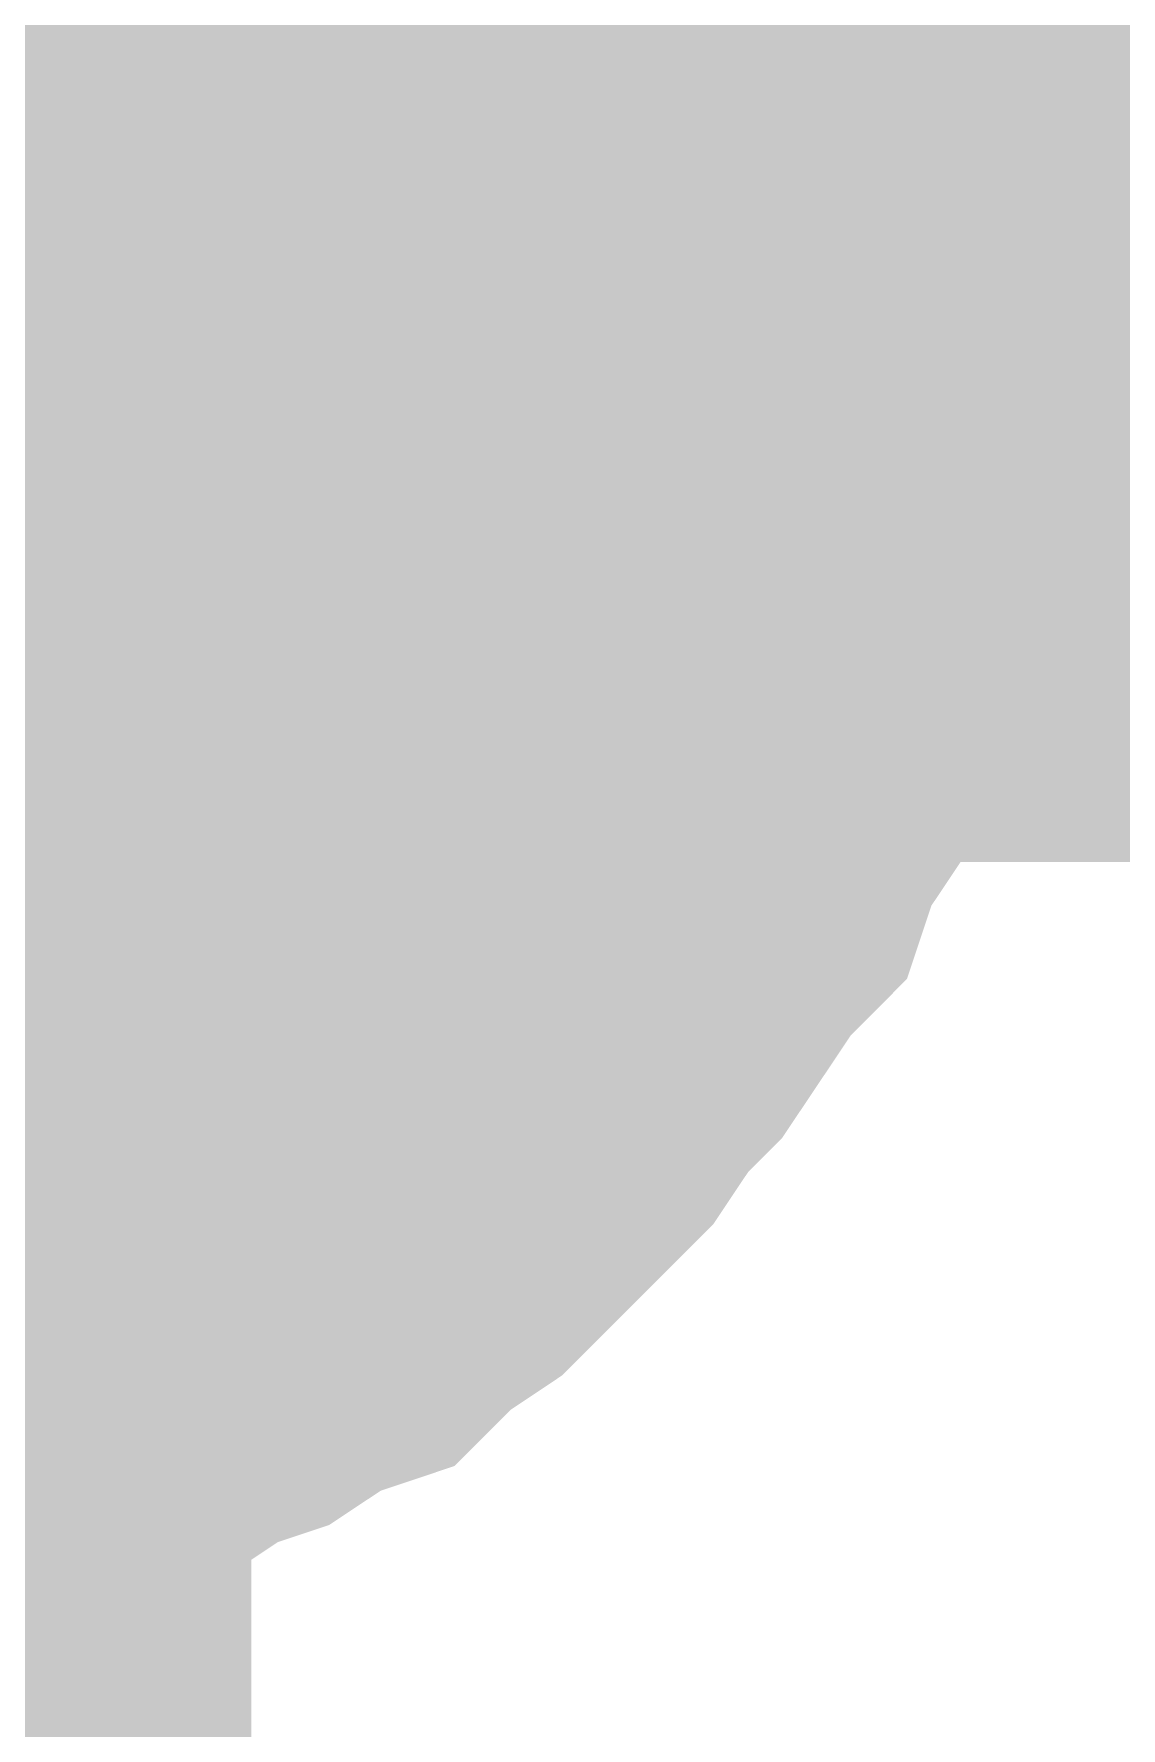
# Model space of a CAD drawing. Header units: inches. Extents: x 0 to 841, y 0 to 594.
# Drawn here: x 207.753 to 208.467, y 304.053 to 305.164 of the extents above; entities that cross this region are included whole.
import ezdxf

# ---------------------------------------------------------------- set-up
doc = ezdxf.new("R2010")
doc.units = ezdxf.units.IN
doc.layers.add('Sheet', color=255, linetype='Continuous')

msp = doc.modelspace()

# ---------------------------------------------------------------- linework, layer by layer
at = {"layer": 'Sheet'}
for points in [[(207.5214, 309.9926, 0.7493, 0.7493, 0), (207.5214, 304.9955, 0.7493, 0.7493, 0)], [(207.9144, 305.3211, 0.2997, 0.2997, 0), (207.9256, 305.2987, 0.2997, 0.2997, 0), (207.9368, 305.2762, 0.2997, 0.2997, 0), (207.9593, 305.2537, 0.2997, 0.2997, 0), (207.9705, 305.2425, 0.2997, 0.2997, 0), (207.9818, 305.2201, 0.2997, 0.2997, 0), (207.9818, 305.1976, 0.2997, 0.2997, 0), (207.993, 305.1751, 0.2997, 0.2997, 0), (208.0042, 305.1414, 0.2997, 0.2997, 0), (208.0154, 305.119, 0.2997, 0.2997, 0), (208.0154, 305.0965, 0.2997, 0.2997, 0), (208.0154, 305.0741, 0.2997, 0.2997, 0), (208.0267, 305.0516, 0.2997, 0.2997, 0), (208.0267, 305.0179, 0.2997, 0.2997, 0), (208.0267, 304.9955, 0.2997, 0.2997, 0)], [(207.9144, 305.3211, 0.2997, 0.2997, 0), (207.9256, 305.2987, 0.2997, 0.2997, 0), (207.9368, 305.2762, 0.2997, 0.2997, 0), (207.9593, 305.2537, 0.2997, 0.2997, 0), (207.9705, 305.2425, 0.2997, 0.2997, 0), (207.9818, 305.2201, 0.2997, 0.2997, 0), (207.9818, 305.1976, 0.2997, 0.2997, 0), (207.993, 305.1751, 0.2997, 0.2997, 0), (208.0042, 305.1414, 0.2997, 0.2997, 0), (208.0154, 305.119, 0.2997, 0.2997, 0), (208.0154, 305.0965, 0.2997, 0.2997, 0), (208.0154, 305.0741, 0.2997, 0.2997, 0), (208.0267, 305.0516, 0.2997, 0.2997, 0), (208.0267, 305.0179, 0.2997, 0.2997, 0), (208.0267, 304.9955, 0.2997, 0.2997, 0)], [(207.9144, 305.3211, 0.2997, 0.2997, 0), (207.9256, 305.2987, 0.2997, 0.2997, 0), (207.9368, 305.2762, 0.2997, 0.2997, 0), (207.9593, 305.2537, 0.2997, 0.2997, 0), (207.9705, 305.2425, 0.2997, 0.2997, 0), (207.9818, 305.2201, 0.2997, 0.2997, 0), (207.9818, 305.1976, 0.2997, 0.2997, 0), (207.993, 305.1751, 0.2997, 0.2997, 0), (208.0042, 305.1414, 0.2997, 0.2997, 0), (208.0154, 305.119, 0.2997, 0.2997, 0), (208.0154, 305.0965, 0.2997, 0.2997, 0), (208.0154, 305.0741, 0.2997, 0.2997, 0), (208.0267, 305.0516, 0.2997, 0.2997, 0), (208.0267, 305.0179, 0.2997, 0.2997, 0), (208.0267, 304.9955, 0.2997, 0.2997, 0)], [(208.2063, 305.3211, 0.2997, 0.2997, 0), (208.2288, 305.2874, 0.2997, 0.2997, 0), (208.24, 305.2537, 0.2997, 0.2997, 0), (208.2513, 305.2201, 0.2997, 0.2997, 0), (208.2625, 305.1864, 0.2997, 0.2997, 0), (208.2737, 305.1527, 0.2997, 0.2997, 0), (208.2737, 305.1078, 0.2997, 0.2997, 0), (208.2849, 305.0741, 0.2997, 0.2997, 0), (208.2849, 305.0292, 0.2997, 0.2997, 0), (208.2849, 304.9955, 0.2997, 0.2997, 0)], [(208.2063, 305.3211, 0.2997, 0.2997, 0), (208.2288, 305.2874, 0.2997, 0.2997, 0), (208.24, 305.2537, 0.2997, 0.2997, 0), (208.2513, 305.2201, 0.2997, 0.2997, 0), (208.2625, 305.1864, 0.2997, 0.2997, 0), (208.2737, 305.1527, 0.2997, 0.2997, 0), (208.2737, 305.1078, 0.2997, 0.2997, 0), (208.2849, 305.0741, 0.2997, 0.2997, 0), (208.2849, 305.0292, 0.2997, 0.2997, 0), (208.2849, 304.9955, 0.2997, 0.2997, 0)], [(208.2063, 305.3211, 0.2997, 0.2997, 0), (208.2288, 305.2874, 0.2997, 0.2997, 0), (208.24, 305.2537, 0.2997, 0.2997, 0), (208.2513, 305.2201, 0.2997, 0.2997, 0), (208.2625, 305.1864, 0.2997, 0.2997, 0), (208.2737, 305.1527, 0.2997, 0.2997, 0), (208.2737, 305.1078, 0.2997, 0.2997, 0), (208.2849, 305.0741, 0.2997, 0.2997, 0), (208.2849, 305.0292, 0.2997, 0.2997, 0), (208.2849, 304.9955, 0.2997, 0.2997, 0)], [(208.2063, 305.3211, 0.2997, 0.2997, 0), (208.2288, 305.2874, 0.2997, 0.2997, 0), (208.24, 305.2537, 0.2997, 0.2997, 0), (208.2513, 305.2201, 0.2997, 0.2997, 0), (208.2625, 305.1864, 0.2997, 0.2997, 0), (208.2737, 305.1527, 0.2997, 0.2997, 0), (208.2737, 305.1078, 0.2997, 0.2997, 0), (208.2849, 305.0741, 0.2997, 0.2997, 0), (208.2849, 305.0292, 0.2997, 0.2997, 0), (208.2849, 304.9955, 0.2997, 0.2997, 0)], [(202.5133, 304.9955, 0.7493, 0.7493, 0), (207.5214, 304.9955, 0.7493, 0.7493, 0), (207.5214, 299.9983, 0.7493, 0.7493, 0)], [(207.5214, 304.9955, 0.7493, 0.7493, 0), (212.5182, 304.9955, 0.7493, 0.7493, 0)], [(207.9818, 305.2201, 0.0991, 0.0991, 0), (207.9818, 305.1976, 0.0991, 0.0991, 0), (207.993, 305.1751, 0.0991, 0.0991, 0), (208.0042, 305.1414, 0.0991, 0.0991, 0), (208.0154, 305.119, 0.0991, 0.0991, 0), (208.0154, 305.0965, 0.0991, 0.0991, 0), (208.0154, 305.0741, 0.0991, 0.0991, 0), (208.0267, 305.0516, 0.0991, 0.0991, 0), (208.0267, 305.0179, 0.0991, 0.0991, 0), (208.0267, 304.9955, 0.0991, 0.0991, 0)], [(207.9818, 305.2201, 0.0991, 0.0991, 0), (207.9818, 305.1976, 0.0991, 0.0991, 0), (207.993, 305.1751, 0.0991, 0.0991, 0), (208.0042, 305.1414, 0.0991, 0.0991, 0), (208.0154, 305.119, 0.0991, 0.0991, 0), (208.0154, 305.0965, 0.0991, 0.0991, 0), (208.0154, 305.0741, 0.0991, 0.0991, 0), (208.0267, 305.0516, 0.0991, 0.0991, 0), (208.0267, 305.0179, 0.0991, 0.0991, 0), (208.0267, 304.9955, 0.0991, 0.0991, 0)], [(207.9818, 305.2201, 0.0991, 0.0991, 0), (207.9818, 305.1976, 0.0991, 0.0991, 0), (207.993, 305.1751, 0.0991, 0.0991, 0), (208.0042, 305.1414, 0.0991, 0.0991, 0), (208.0154, 305.119, 0.0991, 0.0991, 0), (208.0154, 305.0965, 0.0991, 0.0991, 0), (208.0154, 305.0741, 0.0991, 0.0991, 0), (208.0267, 305.0516, 0.0991, 0.0991, 0), (208.0267, 305.0179, 0.0991, 0.0991, 0), (208.0267, 304.9955, 0.0991, 0.0991, 0)], [(208.2513, 305.2201, 0.0991, 0.0991, 0), (208.2625, 305.1864, 0.0991, 0.0991, 0), (208.2737, 305.1527, 0.0991, 0.0991, 0), (208.2737, 305.1078, 0.0991, 0.0991, 0), (208.2849, 305.0741, 0.0991, 0.0991, 0), (208.2849, 305.0292, 0.0991, 0.0991, 0), (208.2849, 304.9955, 0.0991, 0.0991, 0)], [(208.2513, 305.2201, 0.0991, 0.0991, 0), (208.2625, 305.1864, 0.0991, 0.0991, 0), (208.2737, 305.1527, 0.0991, 0.0991, 0), (208.2737, 305.1078, 0.0991, 0.0991, 0), (208.2849, 305.0741, 0.0991, 0.0991, 0), (208.2849, 305.0292, 0.0991, 0.0991, 0), (208.2849, 304.9955, 0.0991, 0.0991, 0)], [(208.2513, 305.2201, 0.0991, 0.0991, 0), (208.2625, 305.1864, 0.0991, 0.0991, 0), (208.2737, 305.1527, 0.0991, 0.0991, 0), (208.2737, 305.1078, 0.0991, 0.0991, 0), (208.2849, 305.0741, 0.0991, 0.0991, 0), (208.2849, 305.0292, 0.0991, 0.0991, 0), (208.2849, 304.9955, 0.0991, 0.0991, 0)], [(208.2513, 305.2201, 0.0991, 0.0991, 0), (208.2625, 305.1864, 0.0991, 0.0991, 0), (208.2737, 305.1527, 0.0991, 0.0991, 0), (208.2737, 305.1078, 0.0991, 0.0991, 0), (208.2849, 305.0741, 0.0991, 0.0991, 0), (208.2849, 305.0292, 0.0991, 0.0991, 0), (208.2849, 304.9955, 0.0991, 0.0991, 0)], [(212.5182, 304.9955, 0.2997, 0.2997, 0), (207.5214, 304.9955, 0.2997, 0.2997, 0)], [(208.2849, 304.9955, 0.2997, 0.2997, 0), (208.2849, 304.9505, 0.2997, 0.2997, 0), (208.2849, 304.9169, 0.2997, 0.2997, 0), (208.2737, 304.8832, 0.2997, 0.2997, 0), (208.2737, 304.8382, 0.2997, 0.2997, 0), (208.2625, 304.8046, 0.2997, 0.2997, 0), (208.2513, 304.7709, 0.2997, 0.2997, 0), (208.24, 304.726, 0.2997, 0.2997, 0), (208.2288, 304.6923, 0.2997, 0.2997, 0), (208.2063, 304.6586, 0.2997, 0.2997, 0), (208.1951, 304.6249, 0.2997, 0.2997, 0), (208.1727, 304.6024, 0.2997, 0.2997, 0), (208.1502, 304.5687, 0.2997, 0.2997, 0), (208.1277, 304.5351, 0.2997, 0.2997, 0), (208.1053, 304.5126, 0.2997, 0.2997, 0), (208.0828, 304.4789, 0.2997, 0.2997, 0), (208.0604, 304.4564, 0.2997, 0.2997, 0), (208.0379, 304.434, 0.2997, 0.2997, 0), (208.0042, 304.4003, 0.2997, 0.2997, 0), (207.9705, 304.3778, 0.2997, 0.2997, 0), (207.9481, 304.3554, 0.2997, 0.2997, 0), (207.9144, 304.3441, 0.2997, 0.2997, 0), (207.8807, 304.3217, 0.2997, 0.2997, 0), (207.847, 304.3105, 0.2997, 0.2997, 0), (207.8133, 304.288, 0.2997, 0.2997, 0), (207.7796, 304.2768, 0.2997, 0.2997, 0), (207.746, 304.2655, 0.2997, 0.2997, 0), (207.7123, 304.2543, 0.2997, 0.2997, 0), (207.6786, 304.2431, 0.2997, 0.2997, 0), (207.6337, 304.2431, 0.2997, 0.2997, 0), (207.6, 304.2319, 0.2997, 0.2997, 0)], [(208.2849, 304.9955, 0.2997, 0.2997, 0), (208.2849, 304.9505, 0.2997, 0.2997, 0), (208.2849, 304.9169, 0.2997, 0.2997, 0), (208.2737, 304.8832, 0.2997, 0.2997, 0), (208.2737, 304.8382, 0.2997, 0.2997, 0), (208.2625, 304.8046, 0.2997, 0.2997, 0), (208.2513, 304.7709, 0.2997, 0.2997, 0), (208.24, 304.726, 0.2997, 0.2997, 0), (208.2288, 304.6923, 0.2997, 0.2997, 0), (208.2063, 304.6586, 0.2997, 0.2997, 0), (208.1951, 304.6249, 0.2997, 0.2997, 0), (208.1727, 304.6024, 0.2997, 0.2997, 0), (208.1502, 304.5687, 0.2997, 0.2997, 0), (208.1277, 304.5351, 0.2997, 0.2997, 0), (208.1053, 304.5126, 0.2997, 0.2997, 0), (208.0828, 304.4789, 0.2997, 0.2997, 0), (208.0604, 304.4564, 0.2997, 0.2997, 0), (208.0379, 304.434, 0.2997, 0.2997, 0), (208.0042, 304.4003, 0.2997, 0.2997, 0), (207.9705, 304.3778, 0.2997, 0.2997, 0), (207.9481, 304.3554, 0.2997, 0.2997, 0), (207.9144, 304.3441, 0.2997, 0.2997, 0), (207.8807, 304.3217, 0.2997, 0.2997, 0), (207.847, 304.3105, 0.2997, 0.2997, 0), (207.8133, 304.288, 0.2997, 0.2997, 0), (207.7796, 304.2768, 0.2997, 0.2997, 0), (207.746, 304.2655, 0.2997, 0.2997, 0), (207.7123, 304.2543, 0.2997, 0.2997, 0), (207.6786, 304.2431, 0.2997, 0.2997, 0), (207.6337, 304.2431, 0.2997, 0.2997, 0), (207.6, 304.2319, 0.2997, 0.2997, 0)], [(208.2849, 304.9955, 0.2997, 0.2997, 0), (208.2849, 304.9505, 0.2997, 0.2997, 0), (208.2849, 304.9169, 0.2997, 0.2997, 0), (208.2737, 304.8832, 0.2997, 0.2997, 0), (208.2737, 304.8382, 0.2997, 0.2997, 0), (208.2625, 304.8046, 0.2997, 0.2997, 0), (208.2513, 304.7709, 0.2997, 0.2997, 0), (208.24, 304.726, 0.2997, 0.2997, 0), (208.2288, 304.6923, 0.2997, 0.2997, 0), (208.2063, 304.6586, 0.2997, 0.2997, 0), (208.1951, 304.6249, 0.2997, 0.2997, 0), (208.1727, 304.6024, 0.2997, 0.2997, 0), (208.1502, 304.5687, 0.2997, 0.2997, 0), (208.1277, 304.5351, 0.2997, 0.2997, 0), (208.1053, 304.5126, 0.2997, 0.2997, 0), (208.0828, 304.4789, 0.2997, 0.2997, 0), (208.0604, 304.4564, 0.2997, 0.2997, 0), (208.0379, 304.434, 0.2997, 0.2997, 0), (208.0042, 304.4003, 0.2997, 0.2997, 0), (207.9705, 304.3778, 0.2997, 0.2997, 0), (207.9481, 304.3554, 0.2997, 0.2997, 0), (207.9144, 304.3441, 0.2997, 0.2997, 0), (207.8807, 304.3217, 0.2997, 0.2997, 0), (207.847, 304.3105, 0.2997, 0.2997, 0), (207.8133, 304.288, 0.2997, 0.2997, 0), (207.7796, 304.2768, 0.2997, 0.2997, 0), (207.746, 304.2655, 0.2997, 0.2997, 0), (207.7123, 304.2543, 0.2997, 0.2997, 0), (207.6786, 304.2431, 0.2997, 0.2997, 0), (207.6337, 304.2431, 0.2997, 0.2997, 0), (207.6, 304.2319, 0.2997, 0.2997, 0)], [(208.2849, 304.9955, 0.2997, 0.2997, 0), (208.2849, 304.9505, 0.2997, 0.2997, 0), (208.2849, 304.9169, 0.2997, 0.2997, 0), (208.2737, 304.8832, 0.2997, 0.2997, 0), (208.2737, 304.8382, 0.2997, 0.2997, 0), (208.2625, 304.8046, 0.2997, 0.2997, 0), (208.2513, 304.7709, 0.2997, 0.2997, 0), (208.24, 304.726, 0.2997, 0.2997, 0), (208.2288, 304.6923, 0.2997, 0.2997, 0), (208.2063, 304.6586, 0.2997, 0.2997, 0), (208.1951, 304.6249, 0.2997, 0.2997, 0), (208.1727, 304.6024, 0.2997, 0.2997, 0), (208.1502, 304.5687, 0.2997, 0.2997, 0), (208.1277, 304.5351, 0.2997, 0.2997, 0), (208.1053, 304.5126, 0.2997, 0.2997, 0), (208.0828, 304.4789, 0.2997, 0.2997, 0), (208.0604, 304.4564, 0.2997, 0.2997, 0), (208.0379, 304.434, 0.2997, 0.2997, 0), (208.0042, 304.4003, 0.2997, 0.2997, 0), (207.9705, 304.3778, 0.2997, 0.2997, 0), (207.9481, 304.3554, 0.2997, 0.2997, 0), (207.9144, 304.3441, 0.2997, 0.2997, 0), (207.8807, 304.3217, 0.2997, 0.2997, 0), (207.847, 304.3105, 0.2997, 0.2997, 0), (207.8133, 304.288, 0.2997, 0.2997, 0), (207.7796, 304.2768, 0.2997, 0.2997, 0), (207.746, 304.2655, 0.2997, 0.2997, 0), (207.7123, 304.2543, 0.2997, 0.2997, 0), (207.6786, 304.2431, 0.2997, 0.2997, 0), (207.6337, 304.2431, 0.2997, 0.2997, 0), (207.6, 304.2319, 0.2997, 0.2997, 0)], [(208.0267, 304.9955, 0.2997, 0.2997, 0), (208.0267, 304.973, 0.2997, 0.2997, 0), (208.0267, 304.9393, 0.2997, 0.2997, 0), (208.0154, 304.9169, 0.2997, 0.2997, 0), (208.0154, 304.8944, 0.2997, 0.2997, 0), (208.0154, 304.8719, 0.2997, 0.2997, 0), (208.0042, 304.8495, 0.2997, 0.2997, 0), (207.993, 304.8158, 0.2997, 0.2997, 0), (207.9818, 304.7933, 0.2997, 0.2997, 0), (207.9818, 304.7709, 0.2997, 0.2997, 0), (207.9705, 304.7484, 0.2997, 0.2997, 0), (207.9593, 304.7372, 0.2997, 0.2997, 0), (207.9368, 304.7147, 0.2997, 0.2997, 0), (207.9256, 304.6923, 0.2997, 0.2997, 0), (207.9144, 304.6698, 0.2997, 0.2997, 0), (207.8919, 304.6586, 0.2997, 0.2997, 0), (207.8807, 304.6361, 0.2997, 0.2997, 0), (207.8582, 304.6249, 0.2997, 0.2997, 0), (207.847, 304.6024, 0.2997, 0.2997, 0), (207.8246, 304.5912, 0.2997, 0.2997, 0), (207.8021, 304.58, 0.2997, 0.2997, 0), (207.7796, 304.5575, 0.2997, 0.2997, 0), (207.7684, 304.5463, 0.2997, 0.2997, 0), (207.746, 304.5351, 0.2997, 0.2997, 0), (207.7235, 304.5351, 0.2997, 0.2997, 0), (207.701, 304.5238, 0.2997, 0.2997, 0), (207.6674, 304.5126, 0.2997, 0.2997, 0), (207.6449, 304.5014, 0.2997, 0.2997, 0), (207.6224, 304.5014, 0.2997, 0.2997, 0), (207.6, 304.5014, 0.2997, 0.2997, 0)], [(208.0267, 304.9955, 0.2997, 0.2997, 0), (208.0267, 304.973, 0.2997, 0.2997, 0), (208.0267, 304.9393, 0.2997, 0.2997, 0), (208.0154, 304.9169, 0.2997, 0.2997, 0), (208.0154, 304.8944, 0.2997, 0.2997, 0), (208.0154, 304.8719, 0.2997, 0.2997, 0), (208.0042, 304.8495, 0.2997, 0.2997, 0), (207.993, 304.8158, 0.2997, 0.2997, 0), (207.9818, 304.7933, 0.2997, 0.2997, 0), (207.9818, 304.7709, 0.2997, 0.2997, 0), (207.9705, 304.7484, 0.2997, 0.2997, 0), (207.9593, 304.7372, 0.2997, 0.2997, 0), (207.9368, 304.7147, 0.2997, 0.2997, 0), (207.9256, 304.6923, 0.2997, 0.2997, 0), (207.9144, 304.6698, 0.2997, 0.2997, 0), (207.8919, 304.6586, 0.2997, 0.2997, 0), (207.8807, 304.6361, 0.2997, 0.2997, 0), (207.8582, 304.6249, 0.2997, 0.2997, 0), (207.847, 304.6024, 0.2997, 0.2997, 0), (207.8246, 304.5912, 0.2997, 0.2997, 0), (207.8021, 304.58, 0.2997, 0.2997, 0), (207.7796, 304.5575, 0.2997, 0.2997, 0), (207.7684, 304.5463, 0.2997, 0.2997, 0), (207.746, 304.5351, 0.2997, 0.2997, 0), (207.7235, 304.5351, 0.2997, 0.2997, 0), (207.701, 304.5238, 0.2997, 0.2997, 0), (207.6674, 304.5126, 0.2997, 0.2997, 0), (207.6449, 304.5014, 0.2997, 0.2997, 0), (207.6224, 304.5014, 0.2997, 0.2997, 0), (207.6, 304.5014, 0.2997, 0.2997, 0)], [(208.0267, 304.9955, 0.2997, 0.2997, 0), (208.0267, 304.973, 0.2997, 0.2997, 0), (208.0267, 304.9393, 0.2997, 0.2997, 0), (208.0154, 304.9169, 0.2997, 0.2997, 0), (208.0154, 304.8944, 0.2997, 0.2997, 0), (208.0154, 304.8719, 0.2997, 0.2997, 0), (208.0042, 304.8495, 0.2997, 0.2997, 0), (207.993, 304.8158, 0.2997, 0.2997, 0), (207.9818, 304.7933, 0.2997, 0.2997, 0), (207.9818, 304.7709, 0.2997, 0.2997, 0), (207.9705, 304.7484, 0.2997, 0.2997, 0), (207.9593, 304.7372, 0.2997, 0.2997, 0), (207.9368, 304.7147, 0.2997, 0.2997, 0), (207.9256, 304.6923, 0.2997, 0.2997, 0), (207.9144, 304.6698, 0.2997, 0.2997, 0), (207.8919, 304.6586, 0.2997, 0.2997, 0), (207.8807, 304.6361, 0.2997, 0.2997, 0), (207.8582, 304.6249, 0.2997, 0.2997, 0), (207.847, 304.6024, 0.2997, 0.2997, 0), (207.8246, 304.5912, 0.2997, 0.2997, 0), (207.8021, 304.58, 0.2997, 0.2997, 0), (207.7796, 304.5575, 0.2997, 0.2997, 0), (207.7684, 304.5463, 0.2997, 0.2997, 0), (207.746, 304.5351, 0.2997, 0.2997, 0), (207.7235, 304.5351, 0.2997, 0.2997, 0), (207.701, 304.5238, 0.2997, 0.2997, 0), (207.6674, 304.5126, 0.2997, 0.2997, 0), (207.6449, 304.5014, 0.2997, 0.2997, 0), (207.6224, 304.5014, 0.2997, 0.2997, 0), (207.6, 304.5014, 0.2997, 0.2997, 0)], [(208.0267, 304.9955, 0.2997, 0.2997, 0), (208.0267, 304.9955, 0.2997, 0.2997, 0), (208.0267, 304.9955, 0.2997, 0.2997, 0), (208.0267, 304.9955, 0.2997, 0.2997, 0), (208.0267, 304.9955, 0.2997, 0.2997, 0), (208.0267, 304.9955, 0.2997, 0.2997, 0), (208.0267, 304.9955, 0.2997, 0.2997, 0), (208.0267, 304.9955, 0.2997, 0.2997, 0), (208.0267, 304.9955, 0.2997, 0.2997, 0), (208.0267, 304.9955, 0.2997, 0.2997, 0), (208.0267, 304.9955, 0.2997, 0.2997, 0), (208.0267, 304.9955, 0.2997, 0.2997, 0), (208.0267, 304.9955, 0.2997, 0.2997, 0), (208.0267, 304.9955, 0.2997, 0.2997, 0), (208.0267, 304.9955, 0.2997, 0.2997, 0), (208.0267, 304.9955, 0.2997, 0.2997, 0), (208.0267, 304.9955, 0.2997, 0.2997, 0), (208.0267, 304.9955, 0.2997, 0.2997, 0), (208.0267, 304.9955, 0.2997, 0.2997, 0), (208.0267, 304.9955, 0.2997, 0.2997, 0), (208.0267, 304.9955, 0.2997, 0.2997, 0), (208.0267, 304.9955, 0.2997, 0.2997, 0), (208.0267, 304.9955, 0.2997, 0.2997, 0), (208.0267, 304.9955, 0.2997, 0.2997, 0), (208.0267, 304.9955, 0.2997, 0.2997, 0), (208.0267, 304.9955, 0.2997, 0.2997, 0), (208.0267, 304.9955, 0.2997, 0.2997, 0), (208.0267, 304.9955, 0.2997, 0.2997, 0), (208.0267, 304.9955, 0.2997, 0.2997, 0), (208.0267, 304.9955, 0.2997, 0.2997, 0), (208.0267, 304.9955, 0.2997, 0.2997, 0), (208.0267, 304.9955, 0.2997, 0.2997, 0), (208.0267, 304.9955, 0.2997, 0.2997, 0)], [(208.0267, 304.9955, 0.2997, 0.2997, 0), (208.0267, 304.9955, 0.2997, 0.2997, 0)], [(208.0267, 304.9955, 0.2997, 0.2997, 0), (208.0267, 304.9955, 0.2997, 0.2997, 0), (208.0267, 304.9955, 0.2997, 0.2997, 0), (208.0267, 304.9955, 0.2997, 0.2997, 0), (208.0267, 304.9955, 0.2997, 0.2997, 0), (208.0267, 304.9955, 0.2997, 0.2997, 0), (208.0267, 304.9955, 0.2997, 0.2997, 0), (208.0267, 304.9955, 0.2997, 0.2997, 0), (208.0267, 304.9955, 0.2997, 0.2997, 0), (208.0267, 304.9955, 0.2997, 0.2997, 0), (208.0267, 304.9955, 0.2997, 0.2997, 0), (208.0267, 304.9955, 0.2997, 0.2997, 0), (208.0267, 304.9955, 0.2997, 0.2997, 0), (208.0267, 304.9955, 0.2997, 0.2997, 0), (208.0267, 304.9955, 0.2997, 0.2997, 0), (208.0267, 304.9955, 0.2997, 0.2997, 0), (208.0267, 304.9955, 0.2997, 0.2997, 0), (208.0267, 304.9955, 0.2997, 0.2997, 0), (208.0267, 304.9955, 0.2997, 0.2997, 0), (208.0267, 304.9955, 0.2997, 0.2997, 0), (208.0267, 304.9955, 0.2997, 0.2997, 0), (208.0267, 304.9955, 0.2997, 0.2997, 0), (208.0267, 304.9955, 0.2997, 0.2997, 0), (208.0267, 304.9955, 0.2997, 0.2997, 0), (208.0267, 304.9955, 0.2997, 0.2997, 0), (208.0267, 304.9955, 0.2997, 0.2997, 0), (208.0267, 304.9955, 0.2997, 0.2997, 0), (208.0267, 304.9955, 0.2997, 0.2997, 0), (208.0267, 304.9955, 0.2997, 0.2997, 0), (208.0267, 304.9955, 0.2997, 0.2997, 0), (208.0267, 304.9955, 0.2997, 0.2997, 0), (208.0267, 304.9955, 0.2997, 0.2997, 0), (208.0267, 304.9955, 0.2997, 0.2997, 0)], [(208.0267, 304.9955, 0.2997, 0.2997, 0), (208.0267, 304.9955, 0.2997, 0.2997, 0)], [(208.0267, 304.9955, 0.2997, 0.2997, 0), (208.0267, 304.9955, 0.2997, 0.2997, 0), (208.0267, 304.9955, 0.2997, 0.2997, 0), (208.0267, 304.9955, 0.2997, 0.2997, 0), (208.0267, 304.9955, 0.2997, 0.2997, 0), (208.0267, 304.9955, 0.2997, 0.2997, 0), (208.0267, 304.9955, 0.2997, 0.2997, 0), (208.0267, 304.9955, 0.2997, 0.2997, 0), (208.0267, 304.9955, 0.2997, 0.2997, 0), (208.0267, 304.9955, 0.2997, 0.2997, 0), (208.0267, 304.9955, 0.2997, 0.2997, 0), (208.0267, 304.9955, 0.2997, 0.2997, 0), (208.0267, 304.9955, 0.2997, 0.2997, 0), (208.0267, 304.9955, 0.2997, 0.2997, 0), (208.0267, 304.9955, 0.2997, 0.2997, 0), (208.0267, 304.9955, 0.2997, 0.2997, 0), (208.0267, 304.9955, 0.2997, 0.2997, 0), (208.0267, 304.9955, 0.2997, 0.2997, 0), (208.0267, 304.9955, 0.2997, 0.2997, 0), (208.0267, 304.9955, 0.2997, 0.2997, 0), (208.0267, 304.9955, 0.2997, 0.2997, 0), (208.0267, 304.9955, 0.2997, 0.2997, 0), (208.0267, 304.9955, 0.2997, 0.2997, 0), (208.0267, 304.9955, 0.2997, 0.2997, 0), (208.0267, 304.9955, 0.2997, 0.2997, 0), (208.0267, 304.9955, 0.2997, 0.2997, 0), (208.0267, 304.9955, 0.2997, 0.2997, 0), (208.0267, 304.9955, 0.2997, 0.2997, 0), (208.0267, 304.9955, 0.2997, 0.2997, 0), (208.0267, 304.9955, 0.2997, 0.2997, 0), (208.0267, 304.9955, 0.2997, 0.2997, 0), (208.0267, 304.9955, 0.2997, 0.2997, 0), (208.0267, 304.9955, 0.2997, 0.2997, 0)], [(208.0267, 304.9955, 0.2997, 0.2997, 0), (208.0267, 304.9955, 0.2997, 0.2997, 0)], [(208.2849, 304.9955, 0.2997, 0.2997, 0), (208.2849, 304.9955, 0.2997, 0.2997, 0), (208.2849, 304.9955, 0.2997, 0.2997, 0), (208.2849, 304.9955, 0.2997, 0.2997, 0), (208.2849, 304.9955, 0.2997, 0.2997, 0), (208.2849, 304.9955, 0.2997, 0.2997, 0), (208.2849, 304.9955, 0.2997, 0.2997, 0), (208.2849, 304.9955, 0.2997, 0.2997, 0), (208.2849, 304.9955, 0.2997, 0.2997, 0), (208.2849, 304.9955, 0.2997, 0.2997, 0), (208.2849, 304.9955, 0.2997, 0.2997, 0), (208.2849, 304.9955, 0.2997, 0.2997, 0), (208.2849, 304.9955, 0.2997, 0.2997, 0), (208.2849, 304.9955, 0.2997, 0.2997, 0), (208.2849, 304.9955, 0.2997, 0.2997, 0), (208.2849, 304.9955, 0.2997, 0.2997, 0), (208.2849, 304.9955, 0.2997, 0.2997, 0), (208.2849, 304.9955, 0.2997, 0.2997, 0), (208.2849, 304.9955, 0.2997, 0.2997, 0), (208.2849, 304.9955, 0.2997, 0.2997, 0), (208.2849, 304.9955, 0.2997, 0.2997, 0), (208.2849, 304.9955, 0.2997, 0.2997, 0), (208.2849, 304.9955, 0.2997, 0.2997, 0), (208.2849, 304.9955, 0.2997, 0.2997, 0), (208.2849, 304.9955, 0.2997, 0.2997, 0), (208.2849, 304.9955, 0.2997, 0.2997, 0), (208.2849, 304.9955, 0.2997, 0.2997, 0), (208.2849, 304.9955, 0.2997, 0.2997, 0), (208.2849, 304.9955, 0.2997, 0.2997, 0), (208.2849, 304.9955, 0.2997, 0.2997, 0), (208.2849, 304.9955, 0.2997, 0.2997, 0), (208.2849, 304.9955, 0.2997, 0.2997, 0), (208.2849, 304.9955, 0.2997, 0.2997, 0)], [(208.2849, 304.9955, 0.2997, 0.2997, 0), (208.2849, 304.9955, 0.2997, 0.2997, 0)], [(208.2849, 304.9955, 0.2997, 0.2997, 0), (208.2849, 304.9955, 0.2997, 0.2997, 0), (208.2849, 304.9955, 0.2997, 0.2997, 0), (208.2849, 304.9955, 0.2997, 0.2997, 0), (208.2849, 304.9955, 0.2997, 0.2997, 0), (208.2849, 304.9955, 0.2997, 0.2997, 0), (208.2849, 304.9955, 0.2997, 0.2997, 0), (208.2849, 304.9955, 0.2997, 0.2997, 0), (208.2849, 304.9955, 0.2997, 0.2997, 0), (208.2849, 304.9955, 0.2997, 0.2997, 0), (208.2849, 304.9955, 0.2997, 0.2997, 0), (208.2849, 304.9955, 0.2997, 0.2997, 0), (208.2849, 304.9955, 0.2997, 0.2997, 0), (208.2849, 304.9955, 0.2997, 0.2997, 0), (208.2849, 304.9955, 0.2997, 0.2997, 0), (208.2849, 304.9955, 0.2997, 0.2997, 0), (208.2849, 304.9955, 0.2997, 0.2997, 0), (208.2849, 304.9955, 0.2997, 0.2997, 0), (208.2849, 304.9955, 0.2997, 0.2997, 0), (208.2849, 304.9955, 0.2997, 0.2997, 0), (208.2849, 304.9955, 0.2997, 0.2997, 0), (208.2849, 304.9955, 0.2997, 0.2997, 0), (208.2849, 304.9955, 0.2997, 0.2997, 0), (208.2849, 304.9955, 0.2997, 0.2997, 0), (208.2849, 304.9955, 0.2997, 0.2997, 0), (208.2849, 304.9955, 0.2997, 0.2997, 0), (208.2849, 304.9955, 0.2997, 0.2997, 0), (208.2849, 304.9955, 0.2997, 0.2997, 0), (208.2849, 304.9955, 0.2997, 0.2997, 0), (208.2849, 304.9955, 0.2997, 0.2997, 0), (208.2849, 304.9955, 0.2997, 0.2997, 0), (208.2849, 304.9955, 0.2997, 0.2997, 0), (208.2849, 304.9955, 0.2997, 0.2997, 0)], [(208.2849, 304.9955, 0.2997, 0.2997, 0), (208.2849, 304.9955, 0.2997, 0.2997, 0)], [(208.2849, 304.9955, 0.2997, 0.2997, 0), (208.2849, 304.9955, 0.2997, 0.2997, 0), (208.2849, 304.9955, 0.2997, 0.2997, 0), (208.2849, 304.9955, 0.2997, 0.2997, 0), (208.2849, 304.9955, 0.2997, 0.2997, 0), (208.2849, 304.9955, 0.2997, 0.2997, 0), (208.2849, 304.9955, 0.2997, 0.2997, 0), (208.2849, 304.9955, 0.2997, 0.2997, 0), (208.2849, 304.9955, 0.2997, 0.2997, 0), (208.2849, 304.9955, 0.2997, 0.2997, 0), (208.2849, 304.9955, 0.2997, 0.2997, 0), (208.2849, 304.9955, 0.2997, 0.2997, 0), (208.2849, 304.9955, 0.2997, 0.2997, 0), (208.2849, 304.9955, 0.2997, 0.2997, 0), (208.2849, 304.9955, 0.2997, 0.2997, 0), (208.2849, 304.9955, 0.2997, 0.2997, 0), (208.2849, 304.9955, 0.2997, 0.2997, 0), (208.2849, 304.9955, 0.2997, 0.2997, 0), (208.2849, 304.9955, 0.2997, 0.2997, 0), (208.2849, 304.9955, 0.2997, 0.2997, 0), (208.2849, 304.9955, 0.2997, 0.2997, 0), (208.2849, 304.9955, 0.2997, 0.2997, 0), (208.2849, 304.9955, 0.2997, 0.2997, 0), (208.2849, 304.9955, 0.2997, 0.2997, 0), (208.2849, 304.9955, 0.2997, 0.2997, 0), (208.2849, 304.9955, 0.2997, 0.2997, 0), (208.2849, 304.9955, 0.2997, 0.2997, 0), (208.2849, 304.9955, 0.2997, 0.2997, 0), (208.2849, 304.9955, 0.2997, 0.2997, 0), (208.2849, 304.9955, 0.2997, 0.2997, 0), (208.2849, 304.9955, 0.2997, 0.2997, 0), (208.2849, 304.9955, 0.2997, 0.2997, 0), (208.2849, 304.9955, 0.2997, 0.2997, 0)], [(208.2849, 304.9955, 0.2997, 0.2997, 0), (208.2849, 304.9955, 0.2997, 0.2997, 0)], [(208.2849, 304.9955, 0.2997, 0.2997, 0), (208.2849, 304.9955, 0.2997, 0.2997, 0), (208.2849, 304.9955, 0.2997, 0.2997, 0), (208.2849, 304.9955, 0.2997, 0.2997, 0), (208.2849, 304.9955, 0.2997, 0.2997, 0), (208.2849, 304.9955, 0.2997, 0.2997, 0), (208.2849, 304.9955, 0.2997, 0.2997, 0), (208.2849, 304.9955, 0.2997, 0.2997, 0), (208.2849, 304.9955, 0.2997, 0.2997, 0), (208.2849, 304.9955, 0.2997, 0.2997, 0), (208.2849, 304.9955, 0.2997, 0.2997, 0), (208.2849, 304.9955, 0.2997, 0.2997, 0), (208.2849, 304.9955, 0.2997, 0.2997, 0), (208.2849, 304.9955, 0.2997, 0.2997, 0), (208.2849, 304.9955, 0.2997, 0.2997, 0), (208.2849, 304.9955, 0.2997, 0.2997, 0), (208.2849, 304.9955, 0.2997, 0.2997, 0), (208.2849, 304.9955, 0.2997, 0.2997, 0), (208.2849, 304.9955, 0.2997, 0.2997, 0), (208.2849, 304.9955, 0.2997, 0.2997, 0), (208.2849, 304.9955, 0.2997, 0.2997, 0), (208.2849, 304.9955, 0.2997, 0.2997, 0), (208.2849, 304.9955, 0.2997, 0.2997, 0), (208.2849, 304.9955, 0.2997, 0.2997, 0), (208.2849, 304.9955, 0.2997, 0.2997, 0), (208.2849, 304.9955, 0.2997, 0.2997, 0), (208.2849, 304.9955, 0.2997, 0.2997, 0), (208.2849, 304.9955, 0.2997, 0.2997, 0), (208.2849, 304.9955, 0.2997, 0.2997, 0), (208.2849, 304.9955, 0.2997, 0.2997, 0), (208.2849, 304.9955, 0.2997, 0.2997, 0), (208.2849, 304.9955, 0.2997, 0.2997, 0), (208.2849, 304.9955, 0.2997, 0.2997, 0)], [(208.2849, 304.9955, 0.2997, 0.2997, 0), (208.2849, 304.9955, 0.2997, 0.2997, 0)], [(208.2849, 304.9955, 0.0991, 0.0991, 0), (208.2849, 304.9505, 0.0991, 0.0991, 0), (208.2849, 304.9169, 0.0991, 0.0991, 0), (208.2737, 304.8832, 0.0991, 0.0991, 0), (208.2737, 304.8382, 0.0991, 0.0991, 0), (208.2625, 304.8046, 0.0991, 0.0991, 0), (208.2513, 304.7709, 0.0991, 0.0991, 0), (208.24, 304.726, 0.0991, 0.0991, 0), (208.2288, 304.6923, 0.0991, 0.0991, 0), (208.2063, 304.6586, 0.0991, 0.0991, 0), (208.1951, 304.6249, 0.0991, 0.0991, 0), (208.1727, 304.6024, 0.0991, 0.0991, 0), (208.1502, 304.5687, 0.0991, 0.0991, 0), (208.1277, 304.5351, 0.0991, 0.0991, 0), (208.1053, 304.5126, 0.0991, 0.0991, 0), (208.0828, 304.4789, 0.0991, 0.0991, 0), (208.0604, 304.4564, 0.0991, 0.0991, 0), (208.0379, 304.434, 0.0991, 0.0991, 0), (208.0042, 304.4003, 0.0991, 0.0991, 0), (207.9705, 304.3778, 0.0991, 0.0991, 0), (207.9481, 304.3554, 0.0991, 0.0991, 0), (207.9144, 304.3441, 0.0991, 0.0991, 0), (207.8807, 304.3217, 0.0991, 0.0991, 0), (207.847, 304.3105, 0.0991, 0.0991, 0), (207.8133, 304.288, 0.0991, 0.0991, 0), (207.7796, 304.2768, 0.0991, 0.0991, 0), (207.746, 304.2655, 0.0991, 0.0991, 0), (207.7123, 304.2543, 0.0991, 0.0991, 0), (207.6786, 304.2431, 0.0991, 0.0991, 0)], [(208.2849, 304.9955, 0.0991, 0.0991, 0), (208.2849, 304.9505, 0.0991, 0.0991, 0), (208.2849, 304.9169, 0.0991, 0.0991, 0), (208.2737, 304.8832, 0.0991, 0.0991, 0), (208.2737, 304.8382, 0.0991, 0.0991, 0), (208.2625, 304.8046, 0.0991, 0.0991, 0), (208.2513, 304.7709, 0.0991, 0.0991, 0), (208.24, 304.726, 0.0991, 0.0991, 0), (208.2288, 304.6923, 0.0991, 0.0991, 0), (208.2063, 304.6586, 0.0991, 0.0991, 0), (208.1951, 304.6249, 0.0991, 0.0991, 0), (208.1727, 304.6024, 0.0991, 0.0991, 0), (208.1502, 304.5687, 0.0991, 0.0991, 0), (208.1277, 304.5351, 0.0991, 0.0991, 0), (208.1053, 304.5126, 0.0991, 0.0991, 0), (208.0828, 304.4789, 0.0991, 0.0991, 0), (208.0604, 304.4564, 0.0991, 0.0991, 0), (208.0379, 304.434, 0.0991, 0.0991, 0), (208.0042, 304.4003, 0.0991, 0.0991, 0), (207.9705, 304.3778, 0.0991, 0.0991, 0), (207.9481, 304.3554, 0.0991, 0.0991, 0), (207.9144, 304.3441, 0.0991, 0.0991, 0), (207.8807, 304.3217, 0.0991, 0.0991, 0), (207.847, 304.3105, 0.0991, 0.0991, 0), (207.8133, 304.288, 0.0991, 0.0991, 0), (207.7796, 304.2768, 0.0991, 0.0991, 0), (207.746, 304.2655, 0.0991, 0.0991, 0), (207.7123, 304.2543, 0.0991, 0.0991, 0), (207.6786, 304.2431, 0.0991, 0.0991, 0)], [(208.2849, 304.9955, 0.0991, 0.0991, 0), (208.2849, 304.9505, 0.0991, 0.0991, 0), (208.2849, 304.9169, 0.0991, 0.0991, 0), (208.2737, 304.8832, 0.0991, 0.0991, 0), (208.2737, 304.8382, 0.0991, 0.0991, 0), (208.2625, 304.8046, 0.0991, 0.0991, 0), (208.2513, 304.7709, 0.0991, 0.0991, 0), (208.24, 304.726, 0.0991, 0.0991, 0), (208.2288, 304.6923, 0.0991, 0.0991, 0), (208.2063, 304.6586, 0.0991, 0.0991, 0), (208.1951, 304.6249, 0.0991, 0.0991, 0), (208.1727, 304.6024, 0.0991, 0.0991, 0), (208.1502, 304.5687, 0.0991, 0.0991, 0), (208.1277, 304.5351, 0.0991, 0.0991, 0), (208.1053, 304.5126, 0.0991, 0.0991, 0), (208.0828, 304.4789, 0.0991, 0.0991, 0), (208.0604, 304.4564, 0.0991, 0.0991, 0), (208.0379, 304.434, 0.0991, 0.0991, 0), (208.0042, 304.4003, 0.0991, 0.0991, 0), (207.9705, 304.3778, 0.0991, 0.0991, 0), (207.9481, 304.3554, 0.0991, 0.0991, 0), (207.9144, 304.3441, 0.0991, 0.0991, 0), (207.8807, 304.3217, 0.0991, 0.0991, 0), (207.847, 304.3105, 0.0991, 0.0991, 0), (207.8133, 304.288, 0.0991, 0.0991, 0), (207.7796, 304.2768, 0.0991, 0.0991, 0), (207.746, 304.2655, 0.0991, 0.0991, 0), (207.7123, 304.2543, 0.0991, 0.0991, 0), (207.6786, 304.2431, 0.0991, 0.0991, 0)], [(208.2849, 304.9955, 0.0991, 0.0991, 0), (208.2849, 304.9505, 0.0991, 0.0991, 0), (208.2849, 304.9169, 0.0991, 0.0991, 0), (208.2737, 304.8832, 0.0991, 0.0991, 0), (208.2737, 304.8382, 0.0991, 0.0991, 0), (208.2625, 304.8046, 0.0991, 0.0991, 0), (208.2513, 304.7709, 0.0991, 0.0991, 0), (208.24, 304.726, 0.0991, 0.0991, 0), (208.2288, 304.6923, 0.0991, 0.0991, 0), (208.2063, 304.6586, 0.0991, 0.0991, 0), (208.1951, 304.6249, 0.0991, 0.0991, 0), (208.1727, 304.6024, 0.0991, 0.0991, 0), (208.1502, 304.5687, 0.0991, 0.0991, 0), (208.1277, 304.5351, 0.0991, 0.0991, 0), (208.1053, 304.5126, 0.0991, 0.0991, 0), (208.0828, 304.4789, 0.0991, 0.0991, 0), (208.0604, 304.4564, 0.0991, 0.0991, 0), (208.0379, 304.434, 0.0991, 0.0991, 0), (208.0042, 304.4003, 0.0991, 0.0991, 0), (207.9705, 304.3778, 0.0991, 0.0991, 0), (207.9481, 304.3554, 0.0991, 0.0991, 0), (207.9144, 304.3441, 0.0991, 0.0991, 0), (207.8807, 304.3217, 0.0991, 0.0991, 0), (207.847, 304.3105, 0.0991, 0.0991, 0), (207.8133, 304.288, 0.0991, 0.0991, 0), (207.7796, 304.2768, 0.0991, 0.0991, 0), (207.746, 304.2655, 0.0991, 0.0991, 0), (207.7123, 304.2543, 0.0991, 0.0991, 0), (207.6786, 304.2431, 0.0991, 0.0991, 0)], [(208.0267, 304.9955, 0.0991, 0.0991, 0), (208.0267, 304.973, 0.0991, 0.0991, 0), (208.0267, 304.9393, 0.0991, 0.0991, 0), (208.0154, 304.9169, 0.0991, 0.0991, 0), (208.0154, 304.8944, 0.0991, 0.0991, 0), (208.0154, 304.8719, 0.0991, 0.0991, 0), (208.0042, 304.8495, 0.0991, 0.0991, 0), (207.993, 304.8158, 0.0991, 0.0991, 0), (207.9818, 304.7933, 0.0991, 0.0991, 0), (207.9818, 304.7709, 0.0991, 0.0991, 0), (207.9705, 304.7484, 0.0991, 0.0991, 0), (207.9593, 304.7372, 0.0991, 0.0991, 0), (207.9368, 304.7147, 0.0991, 0.0991, 0), (207.9256, 304.6923, 0.0991, 0.0991, 0), (207.9144, 304.6698, 0.0991, 0.0991, 0), (207.8919, 304.6586, 0.0991, 0.0991, 0), (207.8807, 304.6361, 0.0991, 0.0991, 0), (207.8582, 304.6249, 0.0991, 0.0991, 0), (207.847, 304.6024, 0.0991, 0.0991, 0), (207.8246, 304.5912, 0.0991, 0.0991, 0), (207.8021, 304.58, 0.0991, 0.0991, 0), (207.7796, 304.5575, 0.0991, 0.0991, 0), (207.7684, 304.5463, 0.0991, 0.0991, 0), (207.746, 304.5351, 0.0991, 0.0991, 0), (207.7235, 304.5351, 0.0991, 0.0991, 0), (207.701, 304.5238, 0.0991, 0.0991, 0)], [(208.0267, 304.9955, 0.0991, 0.0991, 0), (208.0267, 304.973, 0.0991, 0.0991, 0), (208.0267, 304.9393, 0.0991, 0.0991, 0), (208.0154, 304.9169, 0.0991, 0.0991, 0), (208.0154, 304.8944, 0.0991, 0.0991, 0), (208.0154, 304.8719, 0.0991, 0.0991, 0), (208.0042, 304.8495, 0.0991, 0.0991, 0), (207.993, 304.8158, 0.0991, 0.0991, 0), (207.9818, 304.7933, 0.0991, 0.0991, 0), (207.9818, 304.7709, 0.0991, 0.0991, 0), (207.9705, 304.7484, 0.0991, 0.0991, 0), (207.9593, 304.7372, 0.0991, 0.0991, 0), (207.9368, 304.7147, 0.0991, 0.0991, 0), (207.9256, 304.6923, 0.0991, 0.0991, 0), (207.9144, 304.6698, 0.0991, 0.0991, 0), (207.8919, 304.6586, 0.0991, 0.0991, 0), (207.8807, 304.6361, 0.0991, 0.0991, 0), (207.8582, 304.6249, 0.0991, 0.0991, 0), (207.847, 304.6024, 0.0991, 0.0991, 0), (207.8246, 304.5912, 0.0991, 0.0991, 0), (207.8021, 304.58, 0.0991, 0.0991, 0), (207.7796, 304.5575, 0.0991, 0.0991, 0), (207.7684, 304.5463, 0.0991, 0.0991, 0), (207.746, 304.5351, 0.0991, 0.0991, 0), (207.7235, 304.5351, 0.0991, 0.0991, 0), (207.701, 304.5238, 0.0991, 0.0991, 0)], [(208.0267, 304.9955, 0.0991, 0.0991, 0), (208.0267, 304.973, 0.0991, 0.0991, 0), (208.0267, 304.9393, 0.0991, 0.0991, 0), (208.0154, 304.9169, 0.0991, 0.0991, 0), (208.0154, 304.8944, 0.0991, 0.0991, 0), (208.0154, 304.8719, 0.0991, 0.0991, 0), (208.0042, 304.8495, 0.0991, 0.0991, 0), (207.993, 304.8158, 0.0991, 0.0991, 0), (207.9818, 304.7933, 0.0991, 0.0991, 0), (207.9818, 304.7709, 0.0991, 0.0991, 0), (207.9705, 304.7484, 0.0991, 0.0991, 0), (207.9593, 304.7372, 0.0991, 0.0991, 0), (207.9368, 304.7147, 0.0991, 0.0991, 0), (207.9256, 304.6923, 0.0991, 0.0991, 0), (207.9144, 304.6698, 0.0991, 0.0991, 0), (207.8919, 304.6586, 0.0991, 0.0991, 0), (207.8807, 304.6361, 0.0991, 0.0991, 0), (207.8582, 304.6249, 0.0991, 0.0991, 0), (207.847, 304.6024, 0.0991, 0.0991, 0), (207.8246, 304.5912, 0.0991, 0.0991, 0), (207.8021, 304.58, 0.0991, 0.0991, 0), (207.7796, 304.5575, 0.0991, 0.0991, 0), (207.7684, 304.5463, 0.0991, 0.0991, 0), (207.746, 304.5351, 0.0991, 0.0991, 0), (207.7235, 304.5351, 0.0991, 0.0991, 0), (207.701, 304.5238, 0.0991, 0.0991, 0)], [(208.0267, 304.9955, 0.0991, 0.0991, 0), (208.0267, 304.9955, 0.0991, 0.0991, 0), (208.0267, 304.9955, 0.0991, 0.0991, 0), (208.0267, 304.9955, 0.0991, 0.0991, 0), (208.0267, 304.9955, 0.0991, 0.0991, 0), (208.0267, 304.9955, 0.0991, 0.0991, 0), (208.0267, 304.9955, 0.0991, 0.0991, 0), (208.0267, 304.9955, 0.0991, 0.0991, 0), (208.0267, 304.9955, 0.0991, 0.0991, 0), (208.0267, 304.9955, 0.0991, 0.0991, 0), (208.0267, 304.9955, 0.0991, 0.0991, 0), (208.0267, 304.9955, 0.0991, 0.0991, 0), (208.0267, 304.9955, 0.0991, 0.0991, 0), (208.0267, 304.9955, 0.0991, 0.0991, 0), (208.0267, 304.9955, 0.0991, 0.0991, 0), (208.0267, 304.9955, 0.0991, 0.0991, 0), (208.0267, 304.9955, 0.0991, 0.0991, 0), (208.0267, 304.9955, 0.0991, 0.0991, 0), (208.0267, 304.9955, 0.0991, 0.0991, 0), (208.0267, 304.9955, 0.0991, 0.0991, 0), (208.0267, 304.9955, 0.0991, 0.0991, 0), (208.0267, 304.9955, 0.0991, 0.0991, 0), (208.0267, 304.9955, 0.0991, 0.0991, 0), (208.0267, 304.9955, 0.0991, 0.0991, 0), (208.0267, 304.9955, 0.0991, 0.0991, 0), (208.0267, 304.9955, 0.0991, 0.0991, 0), (208.0267, 304.9955, 0.0991, 0.0991, 0), (208.0267, 304.9955, 0.0991, 0.0991, 0), (208.0267, 304.9955, 0.0991, 0.0991, 0), (208.0267, 304.9955, 0.0991, 0.0991, 0), (208.0267, 304.9955, 0.0991, 0.0991, 0), (208.0267, 304.9955, 0.0991, 0.0991, 0), (208.0267, 304.9955, 0.0991, 0.0991, 0)], [(208.0267, 304.9955, 0.0991, 0.0991, 0), (208.0267, 304.9955, 0.0991, 0.0991, 0)], [(208.0267, 304.9955, 0.0991, 0.0991, 0), (208.0267, 304.9955, 0.0991, 0.0991, 0), (208.0267, 304.9955, 0.0991, 0.0991, 0), (208.0267, 304.9955, 0.0991, 0.0991, 0), (208.0267, 304.9955, 0.0991, 0.0991, 0), (208.0267, 304.9955, 0.0991, 0.0991, 0), (208.0267, 304.9955, 0.0991, 0.0991, 0), (208.0267, 304.9955, 0.0991, 0.0991, 0), (208.0267, 304.9955, 0.0991, 0.0991, 0), (208.0267, 304.9955, 0.0991, 0.0991, 0), (208.0267, 304.9955, 0.0991, 0.0991, 0), (208.0267, 304.9955, 0.0991, 0.0991, 0), (208.0267, 304.9955, 0.0991, 0.0991, 0), (208.0267, 304.9955, 0.0991, 0.0991, 0), (208.0267, 304.9955, 0.0991, 0.0991, 0), (208.0267, 304.9955, 0.0991, 0.0991, 0), (208.0267, 304.9955, 0.0991, 0.0991, 0), (208.0267, 304.9955, 0.0991, 0.0991, 0), (208.0267, 304.9955, 0.0991, 0.0991, 0), (208.0267, 304.9955, 0.0991, 0.0991, 0), (208.0267, 304.9955, 0.0991, 0.0991, 0), (208.0267, 304.9955, 0.0991, 0.0991, 0), (208.0267, 304.9955, 0.0991, 0.0991, 0), (208.0267, 304.9955, 0.0991, 0.0991, 0), (208.0267, 304.9955, 0.0991, 0.0991, 0), (208.0267, 304.9955, 0.0991, 0.0991, 0), (208.0267, 304.9955, 0.0991, 0.0991, 0), (208.0267, 304.9955, 0.0991, 0.0991, 0), (208.0267, 304.9955, 0.0991, 0.0991, 0), (208.0267, 304.9955, 0.0991, 0.0991, 0), (208.0267, 304.9955, 0.0991, 0.0991, 0), (208.0267, 304.9955, 0.0991, 0.0991, 0), (208.0267, 304.9955, 0.0991, 0.0991, 0)], [(208.0267, 304.9955, 0.0991, 0.0991, 0), (208.0267, 304.9955, 0.0991, 0.0991, 0)], [(208.0267, 304.9955, 0.0991, 0.0991, 0), (208.0267, 304.9955, 0.0991, 0.0991, 0), (208.0267, 304.9955, 0.0991, 0.0991, 0), (208.0267, 304.9955, 0.0991, 0.0991, 0), (208.0267, 304.9955, 0.0991, 0.0991, 0), (208.0267, 304.9955, 0.0991, 0.0991, 0), (208.0267, 304.9955, 0.0991, 0.0991, 0), (208.0267, 304.9955, 0.0991, 0.0991, 0), (208.0267, 304.9955, 0.0991, 0.0991, 0), (208.0267, 304.9955, 0.0991, 0.0991, 0), (208.0267, 304.9955, 0.0991, 0.0991, 0), (208.0267, 304.9955, 0.0991, 0.0991, 0), (208.0267, 304.9955, 0.0991, 0.0991, 0), (208.0267, 304.9955, 0.0991, 0.0991, 0), (208.0267, 304.9955, 0.0991, 0.0991, 0), (208.0267, 304.9955, 0.0991, 0.0991, 0), (208.0267, 304.9955, 0.0991, 0.0991, 0), (208.0267, 304.9955, 0.0991, 0.0991, 0), (208.0267, 304.9955, 0.0991, 0.0991, 0), (208.0267, 304.9955, 0.0991, 0.0991, 0), (208.0267, 304.9955, 0.0991, 0.0991, 0), (208.0267, 304.9955, 0.0991, 0.0991, 0), (208.0267, 304.9955, 0.0991, 0.0991, 0), (208.0267, 304.9955, 0.0991, 0.0991, 0), (208.0267, 304.9955, 0.0991, 0.0991, 0), (208.0267, 304.9955, 0.0991, 0.0991, 0), (208.0267, 304.9955, 0.0991, 0.0991, 0), (208.0267, 304.9955, 0.0991, 0.0991, 0), (208.0267, 304.9955, 0.0991, 0.0991, 0), (208.0267, 304.9955, 0.0991, 0.0991, 0), (208.0267, 304.9955, 0.0991, 0.0991, 0), (208.0267, 304.9955, 0.0991, 0.0991, 0), (208.0267, 304.9955, 0.0991, 0.0991, 0)], [(208.0267, 304.9955, 0.0991, 0.0991, 0), (208.0267, 304.9955, 0.0991, 0.0991, 0)], [(208.2849, 304.9955, 0.0991, 0.0991, 0), (208.2849, 304.9955, 0.0991, 0.0991, 0), (208.2849, 304.9955, 0.0991, 0.0991, 0), (208.2849, 304.9955, 0.0991, 0.0991, 0), (208.2849, 304.9955, 0.0991, 0.0991, 0), (208.2849, 304.9955, 0.0991, 0.0991, 0), (208.2849, 304.9955, 0.0991, 0.0991, 0), (208.2849, 304.9955, 0.0991, 0.0991, 0), (208.2849, 304.9955, 0.0991, 0.0991, 0), (208.2849, 304.9955, 0.0991, 0.0991, 0), (208.2849, 304.9955, 0.0991, 0.0991, 0), (208.2849, 304.9955, 0.0991, 0.0991, 0), (208.2849, 304.9955, 0.0991, 0.0991, 0), (208.2849, 304.9955, 0.0991, 0.0991, 0), (208.2849, 304.9955, 0.0991, 0.0991, 0), (208.2849, 304.9955, 0.0991, 0.0991, 0), (208.2849, 304.9955, 0.0991, 0.0991, 0), (208.2849, 304.9955, 0.0991, 0.0991, 0), (208.2849, 304.9955, 0.0991, 0.0991, 0), (208.2849, 304.9955, 0.0991, 0.0991, 0), (208.2849, 304.9955, 0.0991, 0.0991, 0), (208.2849, 304.9955, 0.0991, 0.0991, 0), (208.2849, 304.9955, 0.0991, 0.0991, 0), (208.2849, 304.9955, 0.0991, 0.0991, 0), (208.2849, 304.9955, 0.0991, 0.0991, 0), (208.2849, 304.9955, 0.0991, 0.0991, 0), (208.2849, 304.9955, 0.0991, 0.0991, 0), (208.2849, 304.9955, 0.0991, 0.0991, 0), (208.2849, 304.9955, 0.0991, 0.0991, 0), (208.2849, 304.9955, 0.0991, 0.0991, 0), (208.2849, 304.9955, 0.0991, 0.0991, 0), (208.2849, 304.9955, 0.0991, 0.0991, 0), (208.2849, 304.9955, 0.0991, 0.0991, 0)], [(208.2849, 304.9955, 0.0991, 0.0991, 0), (208.2849, 304.9955, 0.0991, 0.0991, 0)], [(208.2849, 304.9955, 0.0991, 0.0991, 0), (208.2849, 304.9955, 0.0991, 0.0991, 0), (208.2849, 304.9955, 0.0991, 0.0991, 0), (208.2849, 304.9955, 0.0991, 0.0991, 0), (208.2849, 304.9955, 0.0991, 0.0991, 0), (208.2849, 304.9955, 0.0991, 0.0991, 0), (208.2849, 304.9955, 0.0991, 0.0991, 0), (208.2849, 304.9955, 0.0991, 0.0991, 0), (208.2849, 304.9955, 0.0991, 0.0991, 0), (208.2849, 304.9955, 0.0991, 0.0991, 0), (208.2849, 304.9955, 0.0991, 0.0991, 0), (208.2849, 304.9955, 0.0991, 0.0991, 0), (208.2849, 304.9955, 0.0991, 0.0991, 0), (208.2849, 304.9955, 0.0991, 0.0991, 0), (208.2849, 304.9955, 0.0991, 0.0991, 0), (208.2849, 304.9955, 0.0991, 0.0991, 0), (208.2849, 304.9955, 0.0991, 0.0991, 0), (208.2849, 304.9955, 0.0991, 0.0991, 0), (208.2849, 304.9955, 0.0991, 0.0991, 0), (208.2849, 304.9955, 0.0991, 0.0991, 0), (208.2849, 304.9955, 0.0991, 0.0991, 0), (208.2849, 304.9955, 0.0991, 0.0991, 0), (208.2849, 304.9955, 0.0991, 0.0991, 0), (208.2849, 304.9955, 0.0991, 0.0991, 0), (208.2849, 304.9955, 0.0991, 0.0991, 0), (208.2849, 304.9955, 0.0991, 0.0991, 0), (208.2849, 304.9955, 0.0991, 0.0991, 0), (208.2849, 304.9955, 0.0991, 0.0991, 0), (208.2849, 304.9955, 0.0991, 0.0991, 0), (208.2849, 304.9955, 0.0991, 0.0991, 0), (208.2849, 304.9955, 0.0991, 0.0991, 0), (208.2849, 304.9955, 0.0991, 0.0991, 0), (208.2849, 304.9955, 0.0991, 0.0991, 0)], [(208.2849, 304.9955, 0.0991, 0.0991, 0), (208.2849, 304.9955, 0.0991, 0.0991, 0)], [(208.2849, 304.9955, 0.0991, 0.0991, 0), (208.2849, 304.9955, 0.0991, 0.0991, 0), (208.2849, 304.9955, 0.0991, 0.0991, 0), (208.2849, 304.9955, 0.0991, 0.0991, 0), (208.2849, 304.9955, 0.0991, 0.0991, 0), (208.2849, 304.9955, 0.0991, 0.0991, 0), (208.2849, 304.9955, 0.0991, 0.0991, 0), (208.2849, 304.9955, 0.0991, 0.0991, 0), (208.2849, 304.9955, 0.0991, 0.0991, 0), (208.2849, 304.9955, 0.0991, 0.0991, 0), (208.2849, 304.9955, 0.0991, 0.0991, 0), (208.2849, 304.9955, 0.0991, 0.0991, 0), (208.2849, 304.9955, 0.0991, 0.0991, 0), (208.2849, 304.9955, 0.0991, 0.0991, 0), (208.2849, 304.9955, 0.0991, 0.0991, 0), (208.2849, 304.9955, 0.0991, 0.0991, 0), (208.2849, 304.9955, 0.0991, 0.0991, 0), (208.2849, 304.9955, 0.0991, 0.0991, 0), (208.2849, 304.9955, 0.0991, 0.0991, 0), (208.2849, 304.9955, 0.0991, 0.0991, 0), (208.2849, 304.9955, 0.0991, 0.0991, 0), (208.2849, 304.9955, 0.0991, 0.0991, 0), (208.2849, 304.9955, 0.0991, 0.0991, 0), (208.2849, 304.9955, 0.0991, 0.0991, 0), (208.2849, 304.9955, 0.0991, 0.0991, 0), (208.2849, 304.9955, 0.0991, 0.0991, 0), (208.2849, 304.9955, 0.0991, 0.0991, 0), (208.2849, 304.9955, 0.0991, 0.0991, 0), (208.2849, 304.9955, 0.0991, 0.0991, 0), (208.2849, 304.9955, 0.0991, 0.0991, 0), (208.2849, 304.9955, 0.0991, 0.0991, 0), (208.2849, 304.9955, 0.0991, 0.0991, 0), (208.2849, 304.9955, 0.0991, 0.0991, 0)], [(208.2849, 304.9955, 0.0991, 0.0991, 0), (208.2849, 304.9955, 0.0991, 0.0991, 0)], [(208.2849, 304.9955, 0.0991, 0.0991, 0), (208.2849, 304.9955, 0.0991, 0.0991, 0), (208.2849, 304.9955, 0.0991, 0.0991, 0), (208.2849, 304.9955, 0.0991, 0.0991, 0), (208.2849, 304.9955, 0.0991, 0.0991, 0), (208.2849, 304.9955, 0.0991, 0.0991, 0), (208.2849, 304.9955, 0.0991, 0.0991, 0), (208.2849, 304.9955, 0.0991, 0.0991, 0), (208.2849, 304.9955, 0.0991, 0.0991, 0), (208.2849, 304.9955, 0.0991, 0.0991, 0), (208.2849, 304.9955, 0.0991, 0.0991, 0), (208.2849, 304.9955, 0.0991, 0.0991, 0), (208.2849, 304.9955, 0.0991, 0.0991, 0), (208.2849, 304.9955, 0.0991, 0.0991, 0), (208.2849, 304.9955, 0.0991, 0.0991, 0), (208.2849, 304.9955, 0.0991, 0.0991, 0), (208.2849, 304.9955, 0.0991, 0.0991, 0), (208.2849, 304.9955, 0.0991, 0.0991, 0), (208.2849, 304.9955, 0.0991, 0.0991, 0), (208.2849, 304.9955, 0.0991, 0.0991, 0), (208.2849, 304.9955, 0.0991, 0.0991, 0), (208.2849, 304.9955, 0.0991, 0.0991, 0), (208.2849, 304.9955, 0.0991, 0.0991, 0), (208.2849, 304.9955, 0.0991, 0.0991, 0), (208.2849, 304.9955, 0.0991, 0.0991, 0), (208.2849, 304.9955, 0.0991, 0.0991, 0), (208.2849, 304.9955, 0.0991, 0.0991, 0), (208.2849, 304.9955, 0.0991, 0.0991, 0), (208.2849, 304.9955, 0.0991, 0.0991, 0), (208.2849, 304.9955, 0.0991, 0.0991, 0), (208.2849, 304.9955, 0.0991, 0.0991, 0), (208.2849, 304.9955, 0.0991, 0.0991, 0), (208.2849, 304.9955, 0.0991, 0.0991, 0)], [(208.2849, 304.9955, 0.0991, 0.0991, 0), (208.2849, 304.9955, 0.0991, 0.0991, 0)]]:
    msp.add_lwpolyline(points, format="xyseb", dxfattribs=at)
msp.add_lwpolyline([(207.246, 305, 0.508, 0.508, 1), (207.754, 305, 0.508, 0.508, 1)], format="xyseb", close=True, dxfattribs=at)

doc.saveas('drawing.dxf')
